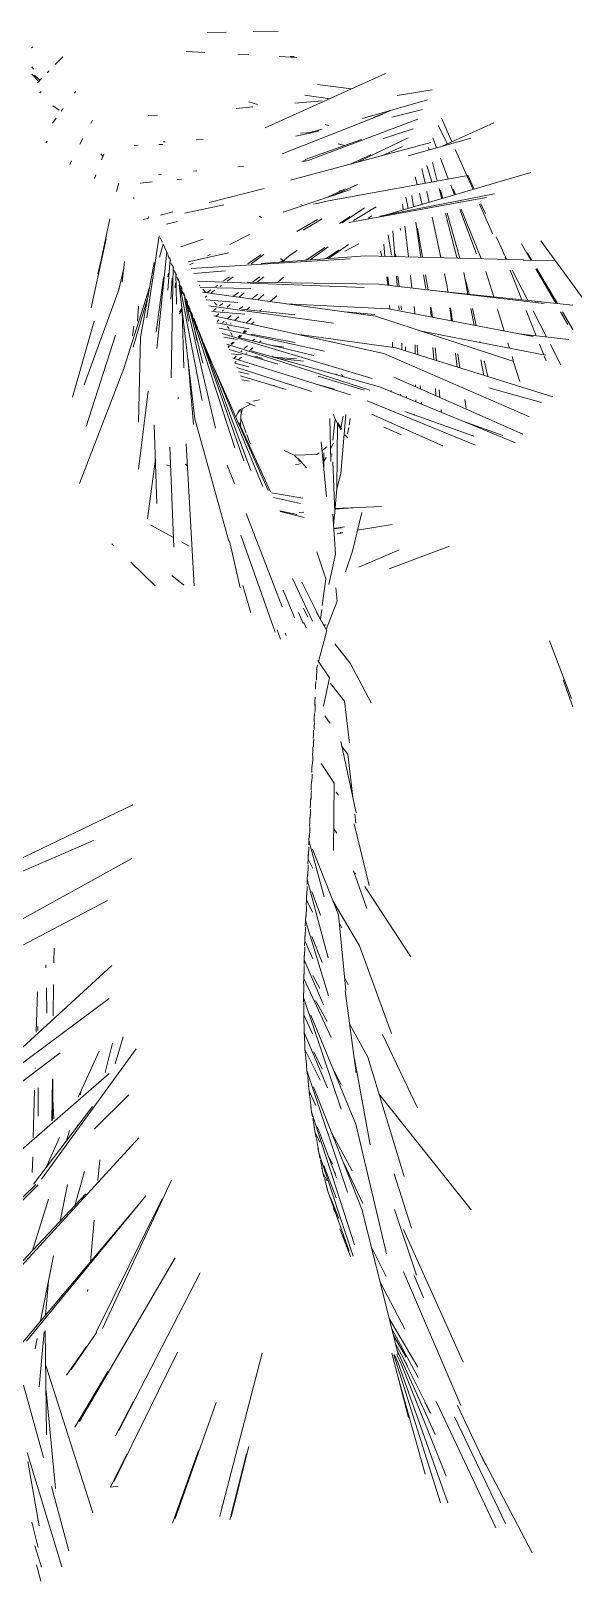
# Model space of a CAD drawing. Header units: metres. Extents: x -217 to -108, y -304 to -188.
# Drawn here: x -149.368 to -148.385, y -269.501 to -266.692 of the extents above; entities that cross this region are included whole.
import ezdxf

# ---------------------------------------------------------------- set-up
doc = ezdxf.new("R2010")
doc.units = ezdxf.units.M
doc.layers.add('G-IMPT', color=8, linetype='Continuous', lineweight=9)
doc.layers.add('L-PLNT', color=71, linetype='Continuous', lineweight=9)

# ---------------------------------------------------------------- blocks, each defined once
blk = doc.blocks.new('Vegetao_00012_13192 - vegetacao_00012_dwg-V1-Nivel 3')
at = {"layer": 'G-IMPT'}
for p, q in [((-0.5615, 1.2741), (-0.5273, 1.2748)), ((-0.4783, 1.2758), (-0.4334, 1.2767)), ((-0.88, 1.2463), (-0.8775, 1.248)), ((-0.5661, 1.2379), (-0.6, 1.2397)), ((-0.8759, 1.2077), (-0.8794, 1.2119)), ((-0.8232, 1.23), (-0.8368, 1.216)), ((-0.486, 1.2335), (-0.506, 1.2346)), ((-0.3991, 1.2288), (-0.4314, 1.2306)), ((-0.4116, 1.2308), (-0.4042, 1.2304)), ((-0.8664, 1.1855), (-0.8789, 1.1985)), ((-0.8645, 1.1875), (-0.8746, 1.1967)), ((-0.8615, 1.1906), (-0.8688, 1.1831)), ((-0.8478, 1.2047), (-0.8513, 1.2011)), ((-0.2388, 1.1996), (-0.4569, 1.1012)), ((-0.3618, 1.1798), (-0.3003, 1.1718)), ((-0.8625, 1.1672), (-0.8648, 1.1649)), ((-0.7996, 1.1675), (-0.802, 1.1642)), ((-0.385, 1.1606), (-0.3397, 1.154)), ((-0.163, 1.1522), (-0.2805, 1.1184)), ((-0.1542, 1.17), (-0.2175, 1.1597)), ((-0.8409, 1.1412), (-0.8295, 1.1332)), ((-0.8223, 1.1364), (-0.8258, 1.1315)), ((-0.6686, 1.1235), (-0.6519, 1.124)), ((-0.5091, 1.1365), (-0.4792, 1.1392)), ((-0.4705, 1.1437), (-0.4863, 1.1484)), ((-0.4261, 1.0543), (-0.2439, 1.1263)), ((-0.4027, 1.146), (-0.3535, 1.1504)), ((-0.2607, 1.1203), (-0.2294, 1.1328)), ((-0.1716, 1.1345), (-0.2274, 1.1208)), ((-0.835, 1.119), (-0.8417, 1.1097)), ((-0.7694, 1.1153), (-0.7726, 1.1092)), ((-0.1802, 1.1171), (-0.379, 1.0422)), ((-0.3537, 1.0991), (-0.3782, 1.0923)), ((-0.3596, 1.0957), (-0.3695, 1.0929)), ((-0.3421, 1.1058), (-0.3482, 1.1076)), ((-0.1887, 1.0997), (-0.2421, 1.0817)), ((-0.1265, 1.0722), (-0.1435, 1.1053)), ((-0.1376, 1.1186), (-0.1186, 1.0758)), ((-0.0423, 1.1102), (-0.1362, 1.0678)), ((-0.8537, 1.0741), (-0.8513, 1.0773)), ((-0.7866, 1.0818), (-0.792, 1.0714)), ((-0.6866, 1.0696), (-0.6937, 1.0694)), ((-0.642, 1.071), (-0.649, 1.0708)), ((-0.6378, 1.076), (-0.6416, 1.0757)), ((-0.569, 1.0803), (-0.5818, 1.0795)), ((-0.1565, 1.0748), (-0.4105, 1.0064)), ((-0.4009, 1.086), (-0.3695, 1.0929)), ((-0.3695, 1.0929), (-0.3925, 1.0914)), ((-0.2822, 1.0804), (-0.3843, 1.0436)), ((-0.3245, 1.0725), (-0.3126, 1.0695)), ((-0.1978, 1.083), (-0.2894, 1.039)), ((-0.198, 1.0505), (-0.0842, 1.0824)), ((-0.1532, 1.0831), (-0.1464, 1.065)), ((-0.8073, 1.0415), (-0.8106, 1.0351)), ((-0.7544, 1.0539), (-0.7521, 1.0509)), ((-0.7487, 1.0537), (-0.7533, 1.0432)), ((-0.7521, 1.0509), (-0.7507, 1.0491)), ((-0.379, 1.0422), (-0.39, 1.0395)), ((-0.379, 1.0422), (-0.3873, 1.0414)), ((-0.2655, 1.0523), (-0.303, 1.0353)), ((-0.2077, 1.0672), (-0.2457, 1.0507)), ((-0.161, 1.0656), (-0.1598, 1.0612)), ((-0.1394, 1.0466), (-0.125, 1.0086)), ((-0.1124, 1.0618), (-0.0803, 0.9895)), ((-0.7636, 1.0158), (-0.7657, 1.0095)), ((-0.6446, 1.0173), (-0.6501, 1.0168)), ((-0.5806, 1.0233), (-0.5867, 1.0227)), ((-0.4958, 1.0312), (-0.5059, 1.0303)), ((-0.3387, 0.9693), (-0.0928, 1.0145)), ((-0.2391, 0.9429), (0.0244, 1.0203)), ((-0.1849, 1.0126), (-0.1812, 0.9983)), ((-0.1672, 1.0008), (-0.173, 1.0277)), ((-0.1639, 1.0328), (-0.1547, 1.0032)), ((-0.1539, 1.0384), (-0.1453, 1.0049)), ((-0.0898, 1.0152), (-0.0782, 0.9902)), ((-0.726, 0.9857), (-0.7214, 1.0007)), ((-0.6832, 1.0012), (-0.6614, 1.0033)), ((-0.6159, 1.0076), (-0.6082, 1.0083)), ((-0.4585, 0.9914), (-0.5581, 0.9657)), ((-0.3448, 0.9751), (-0.3117, 0.9906)), ((-0.2892, 0.9988), (-0.3348, 0.9782)), ((-0.3022, 0.9895), (-0.3348, 0.9782)), ((-0.3225, 0.9869), (-0.3209, 0.9863)), ((-0.3202, 0.9877), (-0.3189, 0.9872)), ((-0.3053, 0.9915), (-0.2941, 0.997)), ((-0.1598, 0.9662), (-0.164, 0.9858)), ((-0.1418, 0.9916), (-0.137, 0.9729)), ((-0.1392, 0.9886), (-0.1349, 0.9735)), ((-0.1207, 0.9971), (-0.114, 0.9796)), ((-0.1158, 0.9893), (-0.1121, 0.9802)), ((-0.6948, 0.9749), (-0.6938, 0.9735)), ((-0.5317, 0.962), (-0.602, 0.9468)), ((-0.3324, 0.9793), (-0.4241, 0.9484)), ((-0.3886, 0.9604), (-0.3921, 0.9624)), ((-0.3692, 0.9627), (-0.3387, 0.9693)), ((-0.2765, 0.9565), (-0.3171, 0.929)), ((-0.3052, 0.93), (-0.0559, 0.9749)), ((-0.2559, 0.9584), (-0.2968, 0.9334)), ((-0.2492, 0.9409), (-0.0414, 0.9815)), ((-0.2069, 0.9524), (-0.2081, 0.9627)), ((-0.2018, 0.9759), (-0.1976, 0.9551)), ((-0.1911, 0.9787), (-0.188, 0.9579)), ((-0.1771, 0.9824), (-0.1721, 0.9626)), ((-0.0686, 0.9631), (-0.0449, 0.9096)), ((-0.066, 0.9638), (-0.0578, 0.9461)), ((-0.7381, 0.9365), (-0.7536, 0.8619)), ((-0.6679, 0.9375), (-0.6771, 0.9351)), ((-0.6676, 0.9388), (-0.6687, 0.9402)), ((-0.6236, 0.9489), (-0.6465, 0.943)), ((-0.6157, 0.9313), (-0.6353, 0.9265)), ((-0.467, 0.9412), (-0.4626, 0.9384)), ((-0.3622, 0.9351), (-0.3992, 0.9134)), ((-0.3536, 0.9366), (-0.3876, 0.9156)), ((-0.303, 0.9403), (-0.3219, 0.9282)), ((-0.2636, 0.9419), (-0.2701, 0.9373)), ((-0.1839, 0.9304), (-0.1745, 0.867)), ((-0.1383, 0.8661), (-0.1541, 0.9395)), ((-0.13, 0.9461), (-0.1094, 0.8665)), ((-0.1274, 0.9469), (-0.1043, 0.8652)), ((-0.1041, 0.9533), (-0.0737, 0.8731)), ((-0.1016, 0.954), (-0.0657, 0.8642)), ((-0.7445, 0.8999), (-0.7717, 0.7751)), ((-0.6484, 0.9053), (-0.6711, 0.7571)), ((-0.645, 0.8985), (-0.6467, 0.9019)), ((-0.6467, 0.9019), (-0.643, 0.8942)), ((-0.5689, 0.8996), (-0.6095, 0.8859)), ((-0.5204, 0.8898), (-0.4848, 0.9078)), ((-0.234, 0.9072), (-0.2281, 0.8706)), ((-0.2252, 0.9147), (-0.2216, 0.8682)), ((-0.2116, 0.916), (-0.2122, 0.9197)), ((-0.1972, 0.8676), (-0.2036, 0.9229)), ((-0.1806, 0.9191), (-0.1718, 0.8669)), ((-0.0383, 0.9038), (-0.0272, 0.8798)), ((-0.6347, 0.8764), (-0.6528, 0.7016)), ((-0.6412, 0.8906), (-0.6482, 0.8668)), ((-0.643, 0.8942), (-0.645, 0.8985)), ((-0.645, 0.8985), (-0.643, 0.8942)), ((-0.645, 0.8985), (-0.6435, 0.8951)), ((-0.6412, 0.8906), (-0.6396, 0.887)), ((-0.6397, 0.8867), (-0.6389, 0.8851)), ((-0.6389, 0.8851), (-0.6375, 0.8819)), ((-0.6375, 0.8819), (-0.6364, 0.8792)), ((-0.6363, 0.8799), (-0.6347, 0.8764)), ((-0.6347, 0.8764), (-0.6332, 0.8729)), ((-0.6331, 0.8717), (-0.6322, 0.8693)), ((-0.5961, 0.8585), (-0.5232, 0.8748)), ((-0.5609, 0.8693), (-0.5561, 0.8717)), ((-0.4648, 0.8709), (-0.4881, 0.8546)), ((-0.4592, 0.8716), (-0.4822, 0.8549)), ((-0.4109, 0.871), (-0.426, 0.8585)), ((-0.3987, 0.8788), (-0.4109, 0.871)), ((-0.3485, 0.8847), (-0.3827, 0.8617)), ((-0.3426, 0.8854), (-0.375, 0.8623)), ((-0.3233, 0.8793), (-0.346, 0.8644)), ((-0.3056, 0.8898), (-0.3421, 0.8647)), ((-0.2872, 0.8913), (-0.3127, 0.8779)), ((-0.2457, 0.8689), (-0.2477, 0.8779)), ((-0.2419, 0.8903), (-0.2398, 0.8687)), ((-0.2206, 0.8732), (-0.22, 0.8682)), ((-0.0272, 0.8798), (-0.0243, 0.8725)), ((-0.0228, 0.8699), (-0.025, 0.8743)), ((0.0077, 0.8913), (0.0247, 0.8615)), ((0.018, 0.8749), (0.026, 0.8614)), ((0.0427, 0.8962), (0.0685, 0.8607)), ((-0.7527, 0.866), (-0.7599, 0.8372)), ((-0.7129, 0.8464), (-0.7222, 0.8056)), ((-0.7114, 0.8589), (-0.7159, 0.8213)), ((-0.6825, 0.7222), (-0.6574, 0.857)), ((-0.6287, 0.8628), (-0.6327, 0.807)), ((-0.6303, 0.8646), (-0.6322, 0.8693)), ((-0.6302, 0.8662), (-0.6287, 0.8628)), ((-0.6287, 0.8628), (-0.6274, 0.8596)), ((-0.6248, 0.851), (-0.6272, 0.8568)), ((-0.6235, 0.8499), (-0.6266, 0.648)), ((-0.6235, 0.8499), (-0.6248, 0.8531)), ((-0.6235, 0.8499), (-0.6222, 0.8468)), ((-0.6197, 0.8382), (-0.622, 0.844)), ((-0.5934, 0.8529), (-0.5862, 0.8565)), ((-0.5904, 0.8465), (-0.303, 0.8636)), ((-0.4641, 0.8557), (-0.2751, 0.8696)), ((-0.4292, 0.8642), (-0.4246, 0.8608)), ((-0.4265, 0.8597), (-0.4283, 0.8584)), ((-0.42, 0.8635), (-0.4265, 0.8597)), ((-0.3809, 0.863), (-0.3831, 0.8617)), ((-0.2751, 0.8696), (0.0109, 0.8622)), ((-0.0192, 0.8629), (-0.0228, 0.8699)), ((-0.0221, 0.8668), (-0.0206, 0.863)), ((-0.0128, 0.8434), (0.0084, 0.7897)), ((0.0188, 0.7886), (-0.0093, 0.8436)), ((0.0105, 0.8617), (0.0692, 0.8608)), ((0.0336, 0.8459), (0.0695, 0.7833)), ((0.0352, 0.846), (0.0727, 0.7829)), ((0.0688, 0.8603), (0.1563, 0.7403)), ((-0.6409, 0.8299), (-0.6543, 0.7309)), ((-0.6328, 0.831), (-0.6319, 0.838)), ((-0.625, 0.8288), (-0.6277, 0.7909)), ((-0.6184, 0.8372), (-0.6197, 0.8404)), ((-0.6192, 0.8203), (-0.6196, 0.8116)), ((-0.6184, 0.8372), (-0.6171, 0.8341)), ((-0.6184, 0.8372), (-0.6174, 0.7815)), ((-0.6169, 0.8312), (-0.6148, 0.8258)), ((-0.6137, 0.8231), (-0.6148, 0.8258)), ((-0.6133, 0.8246), (-0.6146, 0.8277)), ((-0.6133, 0.8246), (-0.612, 0.8214)), ((-0.6133, 0.8246), (-0.571, 0.6073)), ((-0.6124, 0.8166), (-0.5842, 0.574)), ((-0.6101, 0.8141), (-0.6107, 0.8156)), ((-0.6095, 0.815), (-0.6082, 0.8119)), ((-0.5288, 0.8421), (-0.5861, 0.8374)), ((-0.5793, 0.8231), (-0.2774, 0.8121)), ((-0.5747, 0.8147), (-0.5762, 0.8164)), ((-0.5425, 0.8164), (-0.5462, 0.8138)), ((-0.5359, 0.8157), (-0.5389, 0.8136)), ((-0.5213, 0.8313), (-0.532, 0.8237)), ((-0.5146, 0.8313), (-0.5253, 0.8234)), ((-0.4887, 0.8218), (-0.251, 0.8181)), ((-0.4662, 0.8311), (-0.4789, 0.8219)), ((-0.4593, 0.831), (-0.4709, 0.8215)), ((-0.4344, 0.8209), (-0.4232, 0.8309)), ((-0.251, 0.8181), (0.0487, 0.783)), ((-0.2363, 0.8313), (-0.2348, 0.8162)), ((-0.2348, 0.8314), (-0.2329, 0.816)), ((-0.2188, 0.8322), (-0.2175, 0.815)), ((-0.2162, 0.8324), (-0.2143, 0.8138)), ((-0.1908, 0.8111), (-0.1934, 0.8336)), ((-0.1698, 0.8349), (-0.166, 0.8099)), ((-0.1663, 0.8351), (-0.1617, 0.8077)), ((-0.1271, 0.814), (-0.1321, 0.8369)), ((-0.097, 0.8388), (-0.0895, 0.8)), ((-0.0948, 0.8272), (-0.0912, 0.8165)), ((-0.0912, 0.8165), (-0.0874, 0.7997)), ((-0.0569, 0.841), (-0.0428, 0.7951)), ((-0.7845, 0.6355), (-0.7208, 0.8094)), ((-0.6655, 0.8135), (-0.7123, 0.665)), ((-0.6687, 0.7964), (-0.6957, 0.7038)), ((-0.6095, 0.8127), (-0.6101, 0.8141)), ((-0.6082, 0.8119), (-0.6072, 0.8004)), ((-0.6082, 0.8119), (-0.607, 0.8089)), ((-0.6055, 0.8025), (-0.6064, 0.8048)), ((-0.6044, 0.7997), (-0.6053, 0.802)), ((-0.6035, 0.8001), (-0.6047, 0.803)), ((-0.6044, 0.7997), (-0.6032, 0.7968)), ((-0.6035, 0.8001), (-0.6023, 0.7971)), ((-0.6035, 0.8001), (-0.5469, 0.5571)), ((-0.6025, 0.7939), (-0.5958, 0.7511)), ((-0.5988, 0.7883), (-0.5999, 0.7912)), ((-0.5987, 0.7855), (-0.5998, 0.7881)), ((-0.5988, 0.7883), (-0.5976, 0.7853)), ((-0.5988, 0.7883), (-0.5944, 0.7677)), ((-0.5741, 0.8119), (-0.4827, 0.8099)), ((-0.257, 0.7602), (-0.5701, 0.8034)), ((-0.564, 0.8026), (-0.5695, 0.8088)), ((-0.562, 0.7967), (-0.5651, 0.7945)), ((-0.5636, 0.7896), (-0.5059, 0.7846)), ((-0.5552, 0.8075), (-0.5625, 0.8024)), ((-0.5481, 0.8069), (-0.5547, 0.802)), ((-0.5049, 0.8031), (-0.515, 0.7958)), ((-0.4944, 0.8021), (-0.5039, 0.7943)), ((-0.4698, 0.8), (-0.4808, 0.7911)), ((-0.4698, 0.7896), (-0.4591, 0.799)), ((-0.4356, 0.797), (-0.4474, 0.7865)), ((-0.1526, 0.8066), (0.1002, 0.78)), ((-0.1259, 0.8038), (-0.1271, 0.814)), ((-0.688, 0.751), (-0.6863, 0.7778)), ((-0.6119, 0.7672), (-0.6075, 0.7745)), ((-0.6116, 0.7639), (-0.6071, 0.7712)), ((-0.6039, 0.6662), (-0.607, 0.7702)), ((-0.5979, 0.7815), (-0.5976, 0.7797)), ((-0.5953, 0.7768), (-0.5961, 0.7789)), ((-0.5953, 0.7768), (-0.5942, 0.774)), ((-0.5952, 0.7794), (-0.594, 0.7764)), ((-0.5924, 0.7696), (-0.5942, 0.774)), ((-0.594, 0.7764), (-0.5118, 0.5214)), ((-0.594, 0.7764), (-0.5929, 0.7736)), ((-0.5697, 0.6749), (-0.5934, 0.7738)), ((-0.5894, 0.7649), (-0.5906, 0.7678)), ((-0.5894, 0.7649), (-0.5883, 0.762)), ((-0.5894, 0.7649), (-0.5876, 0.7577)), ((-0.5585, 0.7787), (-0.3327, 0.7472)), ((-0.5535, 0.7682), (-0.4935, 0.7636)), ((-0.5455, 0.7738), (-0.5502, 0.7704)), ((-0.2418, 0.6923), (-0.5499, 0.7604)), ((-0.5442, 0.7801), (-0.5485, 0.7849)), ((-0.5407, 0.764), (-0.546, 0.7596)), ((-0.5331, 0.7828), (-0.5392, 0.7784)), ((-0.532, 0.7711), (-0.5345, 0.7691)), ((-0.5201, 0.7809), (-0.5257, 0.7764)), ((-0.5184, 0.7609), (-0.5256, 0.7551)), ((-0.5121, 0.7521), (-0.5043, 0.7589)), ((-0.4974, 0.7777), (-0.5032, 0.7731)), ((-0.4997, 0.7725), (-0.4027, 0.7623)), ((-0.4901, 0.7715), (-0.4851, 0.776)), ((-0.4626, 0.7729), (-0.4669, 0.7691)), ((-0.4184, 0.7825), (-0.2335, 0.7734)), ((-0.311, 0.7676), (-0.2579, 0.763)), ((-0.257, 0.7602), (-0.0063, 0.6776)), ((-0.2335, 0.7734), (0.0285, 0.723)), ((-0.2313, 0.7792), (-0.2307, 0.7729)), ((-0.2146, 0.7786), (-0.2141, 0.7715)), ((-0.2105, 0.7785), (-0.2097, 0.7712)), ((-0.1857, 0.766), (-0.187, 0.7776)), ((-0.1857, 0.766), (-0.1856, 0.7642)), ((-0.1574, 0.7765), (-0.1563, 0.7586)), ((-0.1568, 0.7765), (-0.1547, 0.7674)), ((-0.1547, 0.7674), (-0.1539, 0.7581)), ((-0.1194, 0.7515), (-0.1224, 0.7752)), ((-0.121, 0.7751), (-0.1173, 0.751)), ((-0.0844, 0.7738), (-0.0785, 0.7436)), ((-0.0814, 0.7737), (-0.0744, 0.7428)), ((-0.0357, 0.772), (-0.0238, 0.7331)), ((0.0161, 0.77), (0.0342, 0.7244)), ((0.0528, 0.7223), (0.0286, 0.7696)), ((0.0784, 0.7677), (0.0916, 0.7447)), ((0.0818, 0.7676), (0.1006, 0.7359)), ((-0.7665, 0.7507), (-0.8054, 0.6131)), ((-0.6947, 0.7416), (-0.6968, 0.7246)), ((-0.654, 0.7374), (-0.6532, 0.7389)), ((-0.5849, 0.7534), (-0.586, 0.7563)), ((-0.5855, 0.7522), (-0.5834, 0.7469)), ((-0.5849, 0.7534), (-0.5837, 0.7506)), ((-0.5849, 0.7534), (-0.4952, 0.498)), ((-0.5844, 0.7519), (-0.5798, 0.7346)), ((-0.5839, 0.7342), (-0.5806, 0.7158)), ((-0.5834, 0.7469), (-0.5825, 0.7446)), ((-0.5804, 0.7423), (-0.5815, 0.7451)), ((-0.5804, 0.7423), (-0.5793, 0.7396)), ((-0.5804, 0.7423), (-0.5793, 0.7384)), ((-0.5772, 0.7341), (-0.5761, 0.7315)), ((-0.5761, 0.7315), (-0.4826, 0.4803)), ((-0.5761, 0.7315), (-0.575, 0.7288)), ((-0.5759, 0.7307), (-0.5731, 0.7211)), ((-0.5439, 0.7478), (-0.4854, 0.737)), ((-0.5408, 0.7534), (-0.5434, 0.75)), ((-0.5392, 0.738), (-0.349, 0.6966)), ((-0.5312, 0.7505), (-0.534, 0.7483)), ((-0.5264, 0.7467), (-0.5273, 0.7485)), ((-0.5256, 0.7401), (-0.5244, 0.7412)), ((-0.5217, 0.7362), (-0.5233, 0.7399)), ((-0.5196, 0.7454), (-0.5181, 0.7467)), ((-0.4965, 0.7306), (-0.493, 0.734)), ((-0.4941, 0.73), (-0.4904, 0.7334)), ((-0.4818, 0.7558), (-0.4911, 0.7474)), ((-0.4812, 0.7452), (-0.4766, 0.7496)), ((-0.1737, 0.7327), (0.0511, 0.6894)), ((-0.7275, 0.7257), (-0.7809, 0.5598)), ((-0.6863, 0.5679), (-0.6825, 0.7222)), ((-0.5719, 0.7208), (-0.5729, 0.7234)), ((-0.5719, 0.7208), (-0.5708, 0.7182)), ((-0.5719, 0.7208), (-0.5714, 0.7192)), ((-0.5678, 0.7104), (-0.461, 0.4515)), ((-0.5678, 0.7104), (-0.5661, 0.7052)), ((-0.5347, 0.7286), (-0.2632, 0.6472)), ((-0.5071, 0.7176), (-0.5314, 0.7217)), ((-0.5261, 0.7093), (-0.267, 0.6261)), ((-0.5239, 0.7044), (-0.5224, 0.7059)), ((-0.5235, 0.7032), (-0.5211, 0.7054)), ((-0.5166, 0.725), (-0.519, 0.7303)), ((-0.519, 0.7091), (-0.5148, 0.7131)), ((-0.5175, 0.7087), (-0.5131, 0.7126)), ((-0.5137, 0.7187), (-0.5143, 0.72)), ((-0.5058, 0.7217), (-0.5018, 0.7255)), ((-0.5042, 0.7212), (-0.3688, 0.6884)), ((-0.5038, 0.7211), (-0.4997, 0.7249)), ((-0.4889, 0.7063), (-0.4946, 0.7011)), ((-0.4848, 0.6979), (-0.4789, 0.7028)), ((-0.4826, 0.7274), (-0.4023, 0.7124)), ((-0.476, 0.7183), (-0.4789, 0.7157)), ((-0.4673, 0.7123), (-0.464, 0.715)), ((-0.4231, 0.7036), (-0.4498, 0.708)), ((-0.4035, 0.7281), (-0.2199, 0.7023)), ((-0.226, 0.713), (-0.2263, 0.7032)), ((-0.2199, 0.7023), (0.064, 0.6138)), ((-0.209, 0.7109), (-0.2093, 0.699)), ((-0.2027, 0.7043), (-0.2026, 0.6969)), ((-0.1851, 0.708), (-0.1849, 0.6914)), ((-0.18, 0.6899), (-0.1814, 0.7076)), ((-0.1529, 0.7034), (-0.1515, 0.681)), ((-0.0678, 0.714), (-0.0674, 0.7122)), ((-0.0173, 0.7118), (-0.0143, 0.702)), ((0.0028, 0.728), (0.0931, 0.7177)), ((0.0401, 0.7094), (0.0477, 0.69)), ((0.0787, 0.6717), (0.0598, 0.7086)), ((-0.597, 0.6844), (-0.5864, 0.5634)), ((-0.5219, 0.6997), (-0.4338, 0.6731)), ((-0.5176, 0.6915), (-0.4993, 0.6897)), ((-0.3022, 0.6174), (-0.5151, 0.6838)), ((-0.5092, 0.6875), (-0.5137, 0.6834)), ((-0.5118, 0.6757), (-0.5094, 0.6777)), ((-0.486, 0.6684), (-0.5115, 0.675)), ((-0.5055, 0.6808), (-0.4995, 0.6858)), ((-0.4988, 0.6972), (-0.501, 0.6952)), ((-0.4916, 0.6923), (-0.4897, 0.6938)), ((-0.4827, 0.6972), (-0.2495, 0.6319)), ((-0.4754, 0.6873), (-0.4709, 0.6868)), ((-0.4716, 0.6861), (-0.4614, 0.6833)), ((-0.4421, 0.6872), (-0.4442, 0.6865)), ((-0.4422, 0.6858), (-0.3998, 0.6827)), ((-0.4319, 0.683), (-0.387, 0.6785)), ((0.022, 0.5774), (-0.2418, 0.6923)), ((-0.1487, 0.7023), (-0.1465, 0.6794)), ((-0.1091, 0.6678), (-0.1122, 0.6928)), ((-0.108, 0.6917), (-0.104, 0.6662)), ((-0.0662, 0.6808), (-0.0607, 0.6527)), ((-0.0599, 0.6792), (-0.0533, 0.6504)), ((-0.0096, 0.6868), (-0.0068, 0.6777)), ((-0.0067, 0.6773), (0.0042, 0.6418)), ((0.0487, 0.6875), (0.052, 0.6792)), ((-0.7123, 0.665), (-0.793, 0.4567)), ((-0.5484, 0.6645), (-0.4512, 0.4439)), ((-0.5081, 0.6671), (-0.3729, 0.6233)), ((-0.5048, 0.6593), (-0.4857, 0.6546)), ((-0.5016, 0.6518), (-0.4186, 0.627)), ((-0.3609, 0.6511), (-0.2774, 0.6259)), ((-0.3271, 0.6536), (-0.327, 0.6556)), ((-0.3168, 0.6526), (-0.3186, 0.6541)), ((-0.316, 0.6505), (-0.3168, 0.6526)), ((-0.2234, 0.6497), (0.0097, 0.546)), ((-0.1035, 0.666), (-0.1046, 0.6703)), ((-0.6683, 0.6243), (-0.6863, 0.4829)), ((-0.485, 0.6423), (-0.4987, 0.6448)), ((-0.4399, 0.6344), (-0.4483, 0.6358)), ((-0.4204, 0.6387), (-0.4088, 0.6358)), ((-0.331, 0.6279), (-0.3617, 0.6359)), ((-0.2495, 0.6319), (-0.0033, 0.5307)), ((-0.2285, 0.6254), (-0.2286, 0.6233)), ((-0.2114, 0.6188), (-0.2114, 0.6162)), ((-0.1844, 0.6356), (-0.1843, 0.6324)), ((-0.1755, 0.6284), (-0.176, 0.6346)), ((-0.1483, 0.629), (-0.1475, 0.616)), ((-0.1416, 0.6264), (-0.1403, 0.6128)), ((-0.0518, 0.6302), (0.0437, 0.6036)), ((-0.6144, 0.6134), (-0.6143, 0.6103)), ((-0.5016, 0.5908), (-0.5069, 0.5834)), ((-0.4826, 0.6006), (-0.5036, 0.5898)), ((-0.4986, 0.5917), (-0.5003, 0.5821)), ((-0.4897, 0.6038), (-0.4746, 0.597)), ((-0.4668, 0.6086), (-0.4789, 0.6061)), ((-0.2721, 0.6066), (-0.0757, 0.526)), ((-0.2008, 0.6148), (-0.2007, 0.6118)), ((-0.1841, 0.6084), (-0.1841, 0.605)), ((-0.1734, 0.6006), (-0.1737, 0.6044)), ((-0.1382, 0.5907), (-0.1378, 0.586)), ((-0.0951, 0.609), (-0.0926, 0.5934)), ((-0.6526, 0.4204), (-0.6574, 0.5632)), ((-0.5842, 0.574), (-0.5224, 0.352)), ((-0.5036, 0.5898), (-0.5094, 0.5784)), ((-0.5046, 0.5675), (-0.4473, 0.4414)), ((-0.5, 0.5889), (-0.5013, 0.561)), ((-0.5006, 0.575), (-0.4909, 0.5481)), ((-0.3376, 0.4967), (-0.3395, 0.5747)), ((-0.3344, 0.5354), (-0.3297, 0.573)), ((-0.3297, 0.573), (-0.3331, 0.5819)), ((-0.3297, 0.573), (-0.3198, 0.5541)), ((-0.3269, 0.4475), (-0.3259, 0.5659)), ((-0.3253, 0.5665), (-0.3177, 0.5553)), ((-0.3199, 0.4748), (-0.3108, 0.5816)), ((-0.3194, 0.5577), (-0.3157, 0.5787)), ((-0.3047, 0.5625), (-0.3026, 0.5743)), ((-0.2643, 0.5823), (-0.1351, 0.5249)), ((-0.0789, 0.5425), (-0.2039, 0.5871)), ((-0.186, 0.5807), (-0.1872, 0.5823)), ((-0.0969, 0.5691), (-0.0265, 0.5435)), ((-0.4899, 0.5454), (-0.4845, 0.5307)), ((-0.3071, 0.5395), (-0.3124, 0.545)), ((-0.3075, 0.5466), (-0.3054, 0.5584)), ((-0.2415, 0.5588), (-0.2098, 0.5447)), ((-0.629, 0.5227), (-0.6221, 0.3414)), ((-0.5853, 0.2714), (-0.5999, 0.5286)), ((-0.4827, 0.5292), (-0.4845, 0.5307)), ((-0.422, 0.5165), (-0.4041, 0.5078)), ((-0.4041, 0.5078), (-0.3629, 0.5093)), ((-0.4041, 0.5078), (-0.3928, 0.4974)), ((-0.3629, 0.5093), (-0.3587, 0.5125)), ((-0.3551, 0.5324), (-0.3454, 0.4333)), ((-0.3535, 0.5166), (-0.3453, 0.523)), ((-0.3506, 0.4963), (-0.3504, 0.5125)), ((-0.3328, 0.53), (-0.3382, 0.5198)), ((-0.3379, 0.5062), (-0.3354, 0.5067)), ((-0.3372, 0.5102), (-0.335, 0.5101)), ((-0.6553, 0.5014), (-0.6699, 0.3928)), ((-0.6355, 0.4905), (-0.6277, 0.488)), ((-0.6008, 0.4916), (-0.5977, 0.4889)), ((-0.5122, 0.4566), (-0.5252, 0.4901)), ((-0.4015, 0.4913), (-0.399, 0.4908)), ((-0.399, 0.4908), (-0.3925, 0.4932)), ((-0.3961, 0.4996), (-0.3927, 0.4961)), ((-0.3928, 0.4974), (-0.382, 0.4852)), ((-0.3465, 0.5041), (-0.3506, 0.4963)), ((-0.3506, 0.4963), (-0.3506, 0.4871)), ((-0.3505, 0.4916), (-0.3505, 0.4856)), ((-0.3305, 0.4044), (-0.3339, 0.4957)), ((-0.3269, 0.4471), (-0.3199, 0.4748)), ((-0.4452, 0.4397), (-0.3883, 0.4304)), ((-0.4414, 0.4315), (-0.3927, 0.4205)), ((-0.3306, 0.4054), (-0.3269, 0.4475)), ((-0.4259, 0.2331), (-0.4912, 0.4021)), ((-0.3992, 0.4007), (-0.4303, 0.4074)), ((-0.4295, 0.4057), (-0.3859, 0.3951)), ((-0.3954, 0.4043), (-0.3865, 0.405)), ((-0.3291, 0.3287), (-0.3343, 0.4014)), ((-0.3305, 0.4044), (-0.3331, 0.3845)), ((-0.3328, 0.3804), (-0.3309, 0.4012)), ((-0.3302, 0.4099), (-0.2974, 0.4127)), ((-0.2736, 0.4137), (-0.33, 0.4115)), ((-0.2988, 0.3338), (-0.2816, 0.4042)), ((-0.2459, 0.4152), (-0.2736, 0.4137)), ((-0.6228, 0.3588), (-0.6638, 0.3809)), ((-0.3129, 0.3781), (-0.3324, 0.3752)), ((-0.3183, 0.3766), (-0.3323, 0.3744)), ((-0.3164, 0.3672), (-0.3263, 0.3655)), ((-0.3158, 0.3679), (-0.3209, 0.3671)), ((-0.2264, 0.3825), (-0.2894, 0.3722)), ((-0.7343, 0.3476), (-0.7305, 0.3439)), ((-0.594, 0.3432), (-0.6082, 0.3509)), ((-0.5214, 0.3528), (-0.502, 0.2675)), ((-0.5005, 0.3631), (-0.4387, 0.1871)), ((-0.2322, 0.3022), (-0.1226, 0.3432)), ((-0.7, 0.3143), (-0.6558, 0.2714)), ((-0.3469, 0.284), (-0.3629, 0.333)), ((-0.3414, 0.2737), (-0.3291, 0.3287)), ((-0.2988, 0.3338), (-0.3112, 0.2969)), ((-0.2873, 0.3053), (-0.214, 0.3366)), ((-0.6037, 0.2722), (-0.6259, 0.2901)), ((-0.4073, 0.2847), (-0.3709, 0.207)), ((-0.3533, 0.2354), (-0.3469, 0.284)), ((-0.4969, 0.2719), (-0.4827, 0.2224)), ((-0.424, 0.2634), (-0.4036, 0.2139)), ((-0.3902, 0.278), (-0.3594, 0.2164)), ((-0.3287, 0.2676), (-0.326, 0.2432)), ((-0.387, 0.2307), (-0.3794, 0.2145)), ((-0.3566, 0.2106), (-0.3543, 0.2285)), ((-0.326, 0.2432), (-0.3463, 0.192)), ((-0.3963, 0.2231), (-0.3876, 0.2031)), ((-0.3824, 0.1952), (-0.3865, 0.2045)), ((-0.3453, 0.1902), (-0.3641, 0.224)), ((-0.3481, 0.2016), (-0.3494, 0.1974)), ((-0.435, 0.1915), (-0.429, 0.1743)), ((-0.4203, 0.1855), (-0.4188, 0.1814)), ((-0.36, 0.1344), (-0.3453, 0.1902)), ((0.0582, 0.1716), (0.0979, 0.0672)), ((-0.3303, 0.166), (-0.3026, 0.1308)), ((-0.364, 0.1192), (-0.3617, 0.128)), ((-0.3636, 0.1089), (-0.3633, 0.1166)), ((-0.3631, 0.1229), (-0.3633, 0.1166)), ((-0.3611, 0.1361), (-0.3402, 0.1046)), ((-0.3026, 0.1308), (-0.2647, 0.0593)), ((-0.3653, 0.0909), (-0.3656, 0.0837)), ((-0.3653, 0.0909), (-0.365, 0.0981)), ((-0.364, 0.1), (-0.3639, 0.102)), ((-0.3639, 0.102), (-0.3636, 0.1089)), ((-0.3402, 0.1046), (-0.3513, 0.053)), ((-0.3382, 0.0945), (-0.3128, 0.0622)), ((0.083, 0.1011), (0.1005, 0.0522)), ((-0.3666, 0.0619), (-0.3669, 0.0546)), ((-0.3666, 0.0619), (-0.3662, 0.0692)), ((-0.3661, 0.0527), (-0.3659, 0.0568)), ((-0.3128, 0.0622), (-0.304, -0.0139)), ((-0.3679, 0.0323), (-0.3682, 0.0248)), ((-0.3679, 0.0323), (-0.3675, 0.0398)), ((-0.3664, 0.0455), (-0.3666, 0.0415)), ((-0.3661, 0.0527), (-0.3664, 0.0455)), ((-0.3387, 0.0218), (-0.3485, 0.0355)), ((-0.3695, -0.0055), (-0.3692, 0.002)), ((-0.3692, 0.002), (-0.3689, 0.0097)), ((-0.3677, 0.0163), (-0.368, 0.0108)), ((-0.3674, 0.0237), (-0.3677, 0.0163)), ((-0.3705, -0.0284), (-0.3702, -0.0208)), ((-0.3693, -0.0203), (-0.369, -0.0134)), ((-0.369, -0.0134), (-0.3687, -0.0067)), ((-0.3199, -0.0107), (-0.2917, -0.1403)), ((-0.3179, -0.0201), (-0.3071, -0.0339)), ((-0.3719, -0.0595), (-0.3715, -0.0517)), ((-0.3705, -0.0284), (-0.3709, -0.0361)), ((-0.3704, -0.0435), (-0.3707, -0.0516)), ((-0.3701, -0.037), (-0.3704, -0.0435)), ((-0.3552, -0.051), (-0.3318, -0.0861)), ((-0.3071, -0.0339), (-0.298, -0.1115)), ((-0.3732, -0.091), (-0.3729, -0.0831)), ((-0.3719, -0.0595), (-0.3722, -0.0673)), ((-0.3717, -0.0741), (-0.3721, -0.0834)), ((-0.3715, -0.07), (-0.3717, -0.0741)), ((-0.3732, -0.091), (-0.3736, -0.099)), ((-0.3731, -0.1053), (-0.3735, -0.1159)), ((-0.3729, -0.1003), (-0.3731, -0.1053)), ((-0.3318, -0.0861), (-0.333, -0.2084)), ((-0.3284, -0.1024), (-0.3239, -0.1083)), ((-0.6963, -0.1255), (-0.9393, -0.2421)), ((-0.375, -0.1313), (-0.3746, -0.123)), ((-0.375, -0.1488), (-0.3745, -0.1371)), ((-0.3746, -0.123), (-0.3743, -0.115)), ((-0.3743, -0.1334), (-0.3745, -0.1371)), ((-0.376, -0.1563), (-0.3764, -0.1647)), ((-0.376, -0.1563), (-0.3757, -0.1479)), ((-0.3757, -0.1661), (-0.3759, -0.1699)), ((-0.2953, -0.1601), (-0.2683, -0.2716)), ((-0.2945, -0.1417), (-0.2924, -0.1589)), ((-0.7673, -0.1904), (-0.9925, -0.2878)), ((-0.3775, -0.19), (-0.3779, -0.1984)), ((-0.3775, -0.19), (-0.3771, -0.1815)), ((-0.3775, -0.19), (-0.3499, -0.2921)), ((-0.3759, -0.1699), (-0.3765, -0.184)), ((-0.3269, -0.1771), (-0.3326, -0.1694)), ((-0.6983, -0.2231), (-0.9208, -0.3459)), ((-0.3793, -0.2332), (-0.379, -0.2241)), ((-0.379, -0.2241), (-0.3786, -0.2155)), ((-0.3706, -0.2411), (-0.379, -0.2241)), ((-0.3774, -0.2032), (-0.378, -0.2169)), ((-0.3773, -0.2018), (-0.3774, -0.2032)), ((-0.3711, -0.2062), (-0.3239, -0.3252)), ((-0.3805, -0.2608), (-0.3801, -0.2516)), ((-0.3795, -0.2539), (-0.3788, -0.2374)), ((-0.3787, -0.235), (-0.3788, -0.2374)), ((-0.2725, -0.3133), (-0.2965, -0.2453)), ((-0.2951, -0.2491), (-0.2933, -0.2515)), ((-0.3804, -0.2738), (-0.3811, -0.2899)), ((-0.3805, -0.2608), (-0.3809, -0.2701)), ((-0.3805, -0.2608), (-0.3424, -0.4029)), ((-0.276, -0.2739), (-0.1929, -0.4013)), ((-0.7424, -0.2989), (-1.0214, -0.4467)), ((-0.3821, -0.298), (-0.3825, -0.3073)), ((-0.3821, -0.298), (-0.3817, -0.2887)), ((-0.3821, -0.298), (-0.3712, -0.3202)), ((-0.3819, -0.3088), (-0.382, -0.3105)), ((-0.3724, -0.2825), (-0.3563, -0.3257)), ((-0.2857, -0.3809), (-0.3341, -0.2994)), ((-0.3836, -0.3355), (-0.384, -0.3449)), ((-0.3836, -0.3355), (-0.3832, -0.3261)), ((-0.3836, -0.3355), (-0.342, -0.4715)), ((-0.382, -0.3105), (-0.3827, -0.3279)), ((-0.3239, -0.3252), (-0.3109, -0.4621)), ((-0.3851, -0.3724), (-0.3848, -0.3633)), ((-0.3835, -0.3476), (-0.3842, -0.3645)), ((-0.3723, -0.3641), (-0.3536, -0.4113)), ((-0.3181, -0.3485), (-0.3226, -0.3393)), ((-0.8388, -0.3856), (-0.8391, -0.4118)), ((-0.3854, -0.3809), (-0.3851, -0.3724)), ((-0.3854, -0.3991), (-0.3849, -0.3834)), ((-0.3702, -0.4047), (-0.3851, -0.3724)), ((-0.228, -0.54), (-0.2857, -0.3809)), ((-0.7341, -0.4171), (-0.9576, -0.6217)), ((-0.8537, -0.4154), (-0.8536, -0.4213)), ((-0.3863, -0.415), (-0.3862, -0.4064)), ((-0.3859, -0.4168), (-0.3863, -0.433)), ((-0.3862, -0.4064), (-0.3859, -0.3979)), ((-0.3862, -0.4064), (-0.351, -0.488)), ((-0.3869, -0.4406), (-0.387, -0.4492)), ((-0.3869, -0.4406), (-0.3867, -0.4321)), ((-0.3869, -0.4406), (-0.3373, -0.5471)), ((-0.3706, -0.435), (-0.3579, -0.4583)), ((-0.3131, -0.4388), (-0.3066, -0.452)), ((-0.7389, -0.4769), (-0.969, -0.6476)), ((-0.8711, -0.5377), (-0.8691, -0.4648)), ((-0.8529, -0.4574), (-0.8519, -0.5029)), ((-0.8397, -0.4514), (-0.8404, -0.5079)), ((-0.3872, -0.4749), (-0.3871, -0.4664)), ((-0.3188, -0.677), (-0.3872, -0.4749)), ((-0.3871, -0.4827), (-0.3872, -0.4749)), ((-0.3866, -0.4503), (-0.3868, -0.4672)), ((-0.3117, -0.4627), (-0.2917, -0.6116)), ((-0.3868, -0.5061), (-0.3869, -0.4983)), ((-0.3867, -0.4985), (-0.3868, -0.4838)), ((-0.3653, -0.4802), (-0.3446, -0.5181)), ((-0.8682, -0.5349), (-0.8683, -0.5275)), ((-0.3868, -0.5061), (-0.3866, -0.5142)), ((-0.3868, -0.5061), (-0.3712, -0.5404)), ((-0.3864, -0.5147), (-0.386, -0.5299)), ((-0.386, -0.5385), (-0.3862, -0.5304)), ((-0.2922, -0.7046), (-0.374, -0.5069)), ((-0.2707, -0.5832), (-0.3037, -0.5224)), ((-0.7332, -0.5573), (-0.7461, -0.611)), ((-0.7141, -0.5458), (-0.7281, -0.5949)), ((-0.386, -0.5385), (-0.344, -0.6386)), ((-0.386, -0.5385), (-0.3857, -0.5462)), ((-0.3854, -0.5467), (-0.3848, -0.5604)), ((-0.3846, -0.5692), (-0.385, -0.5615)), ((-0.3848, -0.5604), (-0.3848, -0.562)), ((-0.2442, -0.5416), (-0.1807, -0.6749)), ((-0.8279, -0.5753), (-1.0145, -0.7159)), ((-0.6901, -0.5677), (-0.8618, -0.8041)), ((-0.7575, -0.572), (-0.7955, -0.6555)), ((-0.357, -0.6245), (-0.3846, -0.5692)), ((-0.3838, -0.5787), (-0.3846, -0.5692)), ((-0.3819, -0.5961), (-0.3835, -0.5794)), ((-0.3687, -0.5735), (-0.3533, -0.6048)), ((-0.2951, -0.5861), (-0.2668, -0.7418)), ((-0.2051, -0.7993), (-0.2707, -0.5832)), ((-0.7394, -0.6126), (-1.0023, -0.8414)), ((-0.873, -0.6037), (-0.873, -0.6021)), ((-0.3811, -0.607), (-0.382, -0.5976)), ((-0.3816, -0.5987), (-0.3819, -0.5961)), ((-0.3811, -0.607), (-0.3801, -0.6164)), ((-0.3811, -0.607), (-0.3075, -0.8278)), ((-0.3797, -0.6178), (-0.3781, -0.6334)), ((-0.3319, -0.6086), (-0.3192, -0.6324)), ((-0.8766, -0.7284), (-0.8741, -0.6425)), ((-0.8677, -0.6897), (-0.8679, -0.6387)), ((-0.842, -0.623), (-0.843, -0.6982)), ((-0.8409, -0.6224), (-0.8416, -0.6969)), ((-0.7909, -0.6512), (-0.7906, -0.6446)), ((-0.3772, -0.6444), (-0.3782, -0.6351)), ((-0.3779, -0.6358), (-0.3781, -0.6334)), ((-0.3772, -0.6444), (-0.3647, -0.6707)), ((-0.3772, -0.6444), (-0.3761, -0.6538)), ((-0.3693, -0.6367), (-0.2809, -0.8605)), ((-0.7693, -0.6721), (-0.8763, -0.8132)), ((-0.8412, -0.6584), (-0.8393, -0.6949)), ((-0.7037, -0.6509), (-0.7664, -0.7132)), ((-0.3757, -0.6547), (-0.3737, -0.6706)), ((-0.3737, -0.6706), (-0.3733, -0.6739)), ((-0.3725, -0.6818), (-0.3737, -0.6725)), ((-0.2506, -0.6494), (-0.0837, -0.8595)), ((-0.2948, -0.9231), (-0.3725, -0.6818)), ((-0.371, -0.6913), (-0.3725, -0.6818)), ((-0.3679, -0.7081), (-0.3702, -0.6939)), ((-0.6856, -0.7292), (-0.9112, -0.9755)), ((-0.8289, -0.7287), (-0.8541, -0.7839)), ((-0.8109, -0.7159), (-0.8167, -0.7346)), ((-0.7966, -0.7058), (-0.7965, -0.7081)), ((-0.3673, -0.7113), (-0.3679, -0.7081)), ((-0.3663, -0.7196), (-0.3679, -0.7102)), ((-0.3663, -0.7196), (-0.3646, -0.7289)), ((-0.3663, -0.7196), (-0.3577, -0.7371)), ((-0.364, -0.7302), (-0.3612, -0.745)), ((-0.3272, -0.8019), (-0.3621, -0.7095)), ((-0.3362, -0.7205), (-0.2994, -0.7889)), ((-0.2367, -0.9395), (-0.2922, -0.7046)), ((-0.3603, -0.7499), (-0.3612, -0.745)), ((-0.3594, -0.7566), (-0.3611, -0.7474)), ((-0.3594, -0.7566), (-0.2975, -0.9433)), ((-0.3594, -0.7566), (-0.3576, -0.7657)), ((-0.8784, -0.7919), (-0.8776, -0.7633)), ((-0.756, -0.7689), (-0.7595, -0.8065)), ((-0.3565, -0.7693), (-0.354, -0.7812)), ((-0.354, -0.7812), (-0.3532, -0.7851)), ((-0.352, -0.7928), (-0.3539, -0.7838)), ((-0.3507, -0.7792), (-0.3282, -0.8379)), ((-0.3414, -0.7643), (-0.3343, -0.7771)), ((-0.3145, -0.7753), (-0.2797, -0.8481)), ((-0.872, -0.8137), (-0.9564, -0.8953)), ((-0.868, -0.8141), (-0.9422, -0.8879)), ((-0.8147, -0.8137), (-0.8278, -0.8801)), ((-0.7839, -0.7902), (-0.801, -0.85)), ((-0.6263, -0.806), (-0.7514, -1.0749)), ((-0.3446, -0.8069), (-0.352, -0.7928)), ((-0.35, -0.8009), (-0.352, -0.7928)), ((-0.346, -0.8146), (-0.349, -0.803)), ((-0.3438, -0.8228), (-0.346, -0.8146)), ((-0.3322, -0.7886), (-0.3293, -0.7945)), ((-0.2232, -0.7943), (-0.1914, -0.8929)), ((-0.7812, -0.8306), (-0.9243, -0.9826)), ((-0.673, -0.8345), (-0.8889, -1.0976)), ((-0.8492, -0.8401), (-0.8781, -0.9335)), ((-0.643, -0.8396), (-0.7627, -1.0815)), ((-0.3433, -0.8258), (-0.3457, -0.8174)), ((-0.3404, -0.8345), (-0.3433, -0.8258)), ((-0.3433, -0.8258), (-0.3043, -0.9348)), ((-0.339, -0.8361), (-0.3231, -0.8751)), ((-0.6899, -0.8545), (-0.9016, -1.1066)), ((-0.3317, -0.861), (-0.3328, -0.8577)), ((-0.3317, -0.861), (-0.3328, -0.8577)), ((-0.3317, -0.861), (-0.3303, -0.8634)), ((-0.2809, -0.8605), (-0.2159, -1.1215)), ((-0.2224, -0.8588), (-0.1829, -0.978)), ((-0.7662, -0.8783), (-0.7732, -0.9537)), ((-0.3203, -0.8971), (-0.3213, -0.8938)), ((-0.302, -0.9444), (-0.3203, -0.8971)), ((-0.0982, -1.1355), (-0.2061, -0.895)), ((-0.3124, -0.9146), (-0.316, -0.9066)), ((-0.3115, -0.9173), (-0.3157, -0.9075)), ((-0.2646, -0.9258), (-0.2376, -0.9806)), ((-0.8775, -0.9314), (-0.8778, -0.9332)), ((-0.8401, -0.9429), (-0.8632, -1.0609)), ((-0.6197, -0.9464), (-0.7928, -1.2431)), ((-0.5742, -0.974), (-0.7214, -1.2594)), ((-0.2063, -0.972), (-0.1022, -1.214)), ((-0.1868, -0.9784), (-0.1702, -1.0193)), ((-0.8491, -0.989), (-0.8545, -1.0505)), ((-0.7778, -1.0037), (-0.7782, -1.0074)), ((-0.2039, -1.0758), (-0.2484, -0.9907)), ((-0.232, -1.0566), (-0.1803, -1.1448)), ((-0.8694, -1.0925), (-0.8732, -1.1114)), ((-0.8571, -1.0805), (-0.8658, -1.1805)), ((-0.8548, -1.0782), (-0.8526, -1.2676)), ((-0.7615, -1.0815), (-0.8077, -1.1487)), ((-0.2274, -1.0751), (-0.1794, -1.1634)), ((-0.2014, -1.1266), (-0.2244, -1.0873)), ((-0.7803, -1.1071), (-0.8163, -1.1591)), ((-0.6152, -1.1177), (-0.731, -1.3523)), ((-0.4621, -1.1191), (-0.5374, -1.4097)), ((-0.197, -1.2361), (-0.2271, -1.1193)), ((-0.2239, -1.1223), (-0.1391, -1.3907)), ((-0.2162, -1.1359), (-0.2222, -1.1221)), ((-0.199, -1.1423), (-0.2206, -1.1025)), ((-0.2184, -1.1217), (-0.2105, -1.1386)), ((-0.2172, -1.116), (-0.2145, -1.1213)), ((-0.2145, -1.1213), (-0.1486, -1.2666)), ((-0.854, -1.1417), (-0.7689, -1.4086)), ((-0.1258, -1.3906), (-0.2162, -1.1359)), ((-0.2105, -1.1386), (-0.1287, -1.3425)), ((-0.2065, -1.1286), (-0.1569, -1.2288)), ((-0.8583, -1.3083), (-0.8942, -1.1776)), ((-0.7417, -1.1525), (-0.8015, -1.2537)), ((-0.2158, -1.1633), (-0.1667, -1.3384)), ((-0.8365, -1.3649), (-0.8535, -1.1874)), ((-0.6956, -1.2075), (-0.7278, -1.2694)), ((-0.1468, -1.2071), (-0.0391, -1.436)), ((-0.5456, -1.2085), (-0.6196, -1.4193)), ((-0.1581, -1.2276), (-0.1676, -1.2087)), ((-0.0213, -1.4282), (-0.1139, -1.2345)), ((-0.1083, -1.2143), (-0.0577, -1.3218)), ((-0.1529, -1.2577), (-0.1492, -1.2656)), ((-0.4864, -1.2883), (-0.518, -1.4157)), ((-0.8876, -1.2992), (-0.8246, -1.5068)), ((-0.8864, -1.3157), (-0.8662, -1.432)), ((-0.7071, -1.3023), (-0.7369, -1.3622)), ((-0.5774, -1.2958), (-0.6244, -1.4273)), ((-0.4905, -1.3021), (-0.5206, -1.4214)), ((-0.0652, -1.3058), (0.0266, -1.4812)), ((-0.812, -1.4776), (-0.8438, -1.3613)), ((-0.7369, -1.3622), (-0.7227, -1.3607)), ((-0.5331, -1.3925), (-0.5389, -1.4151)), ((-0.879, -1.4255), (-0.8679, -1.4717)), ((-0.8615, -1.5074), (-0.8735, -1.4687)), ((-0.8708, -1.5029), (-0.8629, -1.5323))]:
    blk.add_line(p, q, dxfattribs=at)
blk = doc.blocks.new('Vegetao_00012_13192 - Vegetao_00012_13192-V2-Nivel 3')
blk.add_blockref('Vegetao_00012_13192 - vegetacao_00012_dwg-V1-Nivel 3', (0.3985, -0.5861))

msp = doc.modelspace()

# ---------------------------------------------------------------- block references
at = {"layer": 'L-PLNT'}
msp.add_blockref('Vegetao_00012_13192 - Vegetao_00012_13192-V2-Nivel 3', (-148.8861, -267.3829), dxfattribs=at)

doc.saveas('drawing.dxf')
